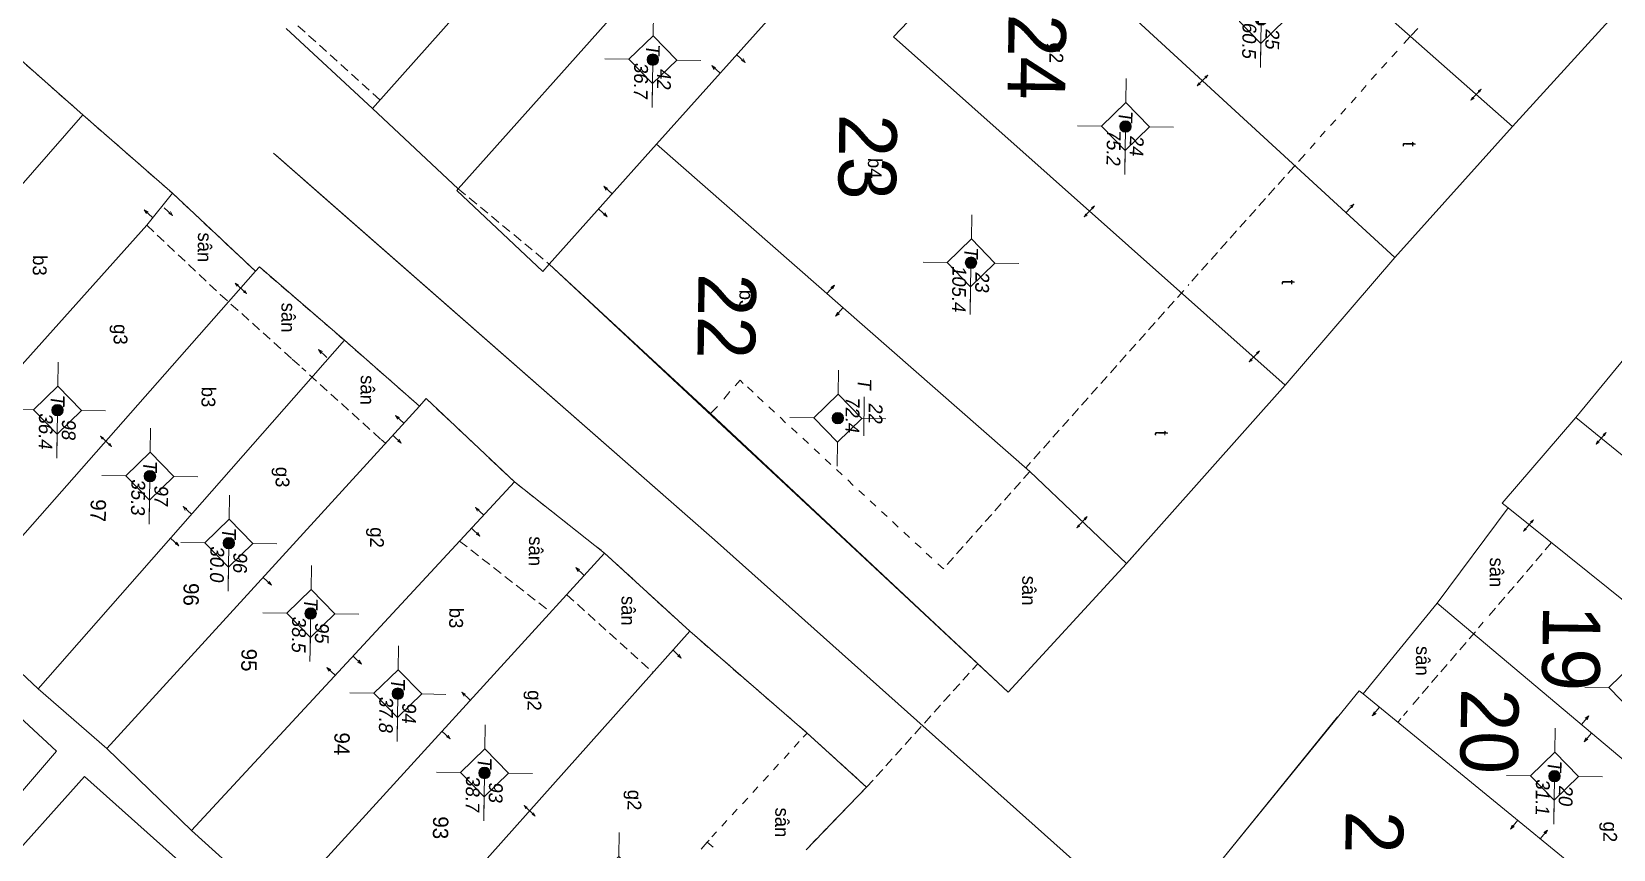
# Model space of a CAD drawing. Extents: x 601689 to 602595, y 1189742 to 1190763.
# Drawn here: x 602324.14 to 602365.34, y 1190339.66 to 1190360.97 of the extents above; entities that cross this region are included whole.
import ezdxf
from ezdxf.enums import TextEntityAlignment as Align

# ---------------------------------------------------------------- set-up
doc = ezdxf.new("R2010")
doc.units = 0
doc.header["$MEASUREMENT"] = 0
doc.linetypes.add('HIDDEN', pattern=[0.375, 0.25, -0.125])
for name, color, linetype in [('10', 250, 'Continuous'), ('11', 7, 'Continuous'), ('13', 7, 'Continuous'), ('14', 7, 'Continuous'), ('15', 7, 'Continuous'), ('16', 7, 'Continuous'), ('22', 7, 'Continuous'), ('25', 7, 'Continuous'), ('53', 7, 'Continuous'), ('57', 7, 'Continuous')]:
    doc.layers.add(name, color=color, linetype=linetype)
doc.layers.get('0').off()
doc.styles.add('TXT', font='vnshx.shx')

# ---------------------------------------------------------------- blocks, each defined once
blk = doc.blocks.new('NH3')
at = {"layer": '16', "color": 7, "linetype": 'Continuous', "lineweight": 0}
for p, q in [((-0.199, -0.002), (-0.113, 0.021)), ((0.197, -0.012), (0.107, 0.015)), ((-0.199, -0.002), (0.197, -0.012)), ((-0.199, -0.002), (-0.116, -0.035)), ((0.197, -0.012), (0.104, -0.027))]:
    blk.add_line(p, q, dxfattribs=at)
blk = doc.blocks.new('NH3R')
at = {"layer": '16', "color": 7, "linetype": 'Continuous', "lineweight": 0}
for p, q in [((0, 0), (0.297, -0.005)), ((0.297, -0.005), (0.186, 0.031)), ((0.297, -0.005), (0.189, -0.033))]:
    blk.add_line(p, q, dxfattribs=at)
blk = doc.blocks.new('*M245245245245')
at = {"layer": '13', "color": 3, "linetype": 'Continuous', "lineweight": 0}
blk.add_line((602495.624, 1189999.831), (602496.644, 1189999.831), dxfattribs=at)
at = {"layer": '13', "color": 3, "linetype": 'Continuous', "lineweight": 0, "style": 'TXT', "oblique": 7.6055}
for s, p in [('93', (602495.774, 1190000.131)), ('38.7', (602495.624, 1189999.531))]:
    blk.add_text(s, height=0.36, dxfattribs=at).set_placement(p, align=Align.MIDDLE_LEFT)
blk.add_text('T', height=0.36, dxfattribs=at).set_placement((602495.427, 1189999.831), align=Align.MIDDLE_RIGHT)
blk = doc.blocks.new('*M249249249249')
at = {"layer": '13', "color": 3, "linetype": 'Continuous', "lineweight": 0}
blk.add_line((602493.591, 1189997.544), (602494.611, 1189997.544), dxfattribs=at)
at = {"layer": '13', "color": 3, "linetype": 'Continuous', "lineweight": 0, "style": 'TXT', "oblique": 7.6055}
for s, p in [('94', (602493.741, 1189997.844)), ('37.8', (602493.591, 1189997.244))]:
    blk.add_text(s, height=0.36, dxfattribs=at).set_placement(p, align=Align.MIDDLE_LEFT)
blk.add_text('T', height=0.36, dxfattribs=at).set_placement((602493.394, 1189997.544), align=Align.MIDDLE_RIGHT)
blk = doc.blocks.new('*M256256256256')
at = {"layer": '13', "color": 3, "linetype": 'Continuous', "lineweight": 0}
blk.add_line((602491.536, 1189995.243), (602492.556, 1189995.243), dxfattribs=at)
at = {"layer": '13', "color": 3, "linetype": 'Continuous', "lineweight": 0, "style": 'TXT', "oblique": 7.6055}
for s, p in [('95', (602491.686, 1189995.543)), ('38.5', (602491.536, 1189994.943))]:
    blk.add_text(s, height=0.36, dxfattribs=at).set_placement(p, align=Align.MIDDLE_LEFT)
blk.add_text('T', height=0.36, dxfattribs=at).set_placement((602491.339, 1189995.243), align=Align.MIDDLE_RIGHT)
blk = doc.blocks.new('*M261261261261')
at = {"layer": '13', "color": 3, "linetype": 'Continuous', "lineweight": 0}
blk.add_line((602489.734, 1189993.087), (602490.754, 1189993.087), dxfattribs=at)
at = {"layer": '13', "color": 3, "linetype": 'Continuous', "lineweight": 0, "style": 'TXT', "oblique": 7.6055}
blk.add_text('T', height=0.36, dxfattribs=at).set_placement((602489.537, 1189993.087), align=Align.MIDDLE_RIGHT)
for s, p in [('96', (602489.884, 1189993.387)), ('30.0', (602489.734, 1189992.787))]:
    blk.add_text(s, height=0.36, dxfattribs=at).set_placement(p, align=Align.MIDDLE_LEFT)
blk = doc.blocks.new('*M265265265265')
at = {"layer": '13', "color": 3, "linetype": 'Continuous', "lineweight": 0}
blk.add_line((602488.019, 1189991.005), (602489.039, 1189991.005), dxfattribs=at)
at = {"layer": '13', "color": 3, "linetype": 'Continuous', "lineweight": 0, "style": 'TXT', "oblique": 7.6055}
blk.add_text('T', height=0.36, dxfattribs=at).set_placement((602487.822, 1189991.005), align=Align.MIDDLE_RIGHT)
for s, p in [('97', (602488.169, 1189991.305)), ('35.3', (602488.019, 1189990.705))]:
    blk.add_text(s, height=0.36, dxfattribs=at).set_placement(p, align=Align.MIDDLE_LEFT)
blk = doc.blocks.new('*M270270270270')
at = {"layer": '13', "color": 3, "linetype": 'Continuous', "lineweight": 0}
blk.add_line((602486.334, 1189988.574), (602487.354, 1189988.574), dxfattribs=at)
at = {"layer": '13', "color": 3, "linetype": 'Continuous', "lineweight": 0, "style": 'TXT', "oblique": 7.6055}
blk.add_text('T', height=0.36, dxfattribs=at).set_placement((602486.137, 1189988.574), align=Align.MIDDLE_RIGHT)
for s, p in [('98', (602486.484, 1189988.874)), ('36.4', (602486.334, 1189988.274))]:
    blk.add_text(s, height=0.36, dxfattribs=at).set_placement(p, align=Align.MIDDLE_LEFT)
blk = doc.blocks.new('CENTRD')
at = {"layer": '11', "linetype": 'Continuous', "lineweight": 0}
h = blk.add_hatch(color=2, dxfattribs=at)
edge = h.paths.add_edge_path()
edge.add_arc((0, 0), 0.15, 0, 360)
at = {"layer": '11', "color": 2, "linetype": 'Continuous', "lineweight": 0}
for p, q in [((0, 1.25), (0, 0.625)), ((0, 0.625), (-0.625, 0)), ((0.625, 0), (0, 0.625)), ((-0.625, 0), (-1.25, 0)), ((-0.625, 0), (0, -0.625)), ((0, -0.625), (0.625, 0)), ((1.25, 0), (0.625, 0)), ((0, -0.625), (0, -1.25))]:
    blk.add_line(p, q, dxfattribs=at)
blk.add_circle((0, 0), 0.15, dxfattribs=at)
blk = doc.blocks.new('BDONG')
at = {"color": 7, "linetype": 'Continuous', "lineweight": 0}
for p, q in [((0, 0), (0, -1.508)), ((0, 0), (2.759, 0)), ((0.342, 0), (0.342, -1.508)), ((0.797, 0), (0.797, -1.508)), ((1.274, 0), (1.274, -1.508)), ((1.73, 0), (1.73, -1.508)), ((1.753, 0), (1.753, -1.508)), ((2.072, 0), (2.072, -1.508)), ((2.759, 0), (2.759, -1.508)), ((0, -0.308), (1.73, -0.308)), ((1.753, -0.308), (2.759, -0.308)), ((0, -0.458), (1.73, -0.458)), ((1.753, -0.458), (2.759, -0.458)), ((0, -0.608), (1.73, -0.608)), ((1.753, -0.608), (2.759, -0.608)), ((0, -0.758), (1.73, -0.758)), ((1.753, -0.758), (2.759, -0.758)), ((0, -0.908), (1.73, -0.908)), ((1.753, -0.908), (2.759, -0.908)), ((0, -1.058), (1.73, -1.058)), ((1.753, -1.058), (2.759, -1.058)), ((0, -1.208), (1.73, -1.208)), ((1.753, -1.208), (2.759, -1.208)), ((0, -1.358), (1.73, -1.358)), ((1.753, -1.358), (2.759, -1.358)), ((0, -1.508), (1.73, -1.508)), ((1.753, -1.508), (2.759, -1.508))]:
    blk.add_line(p, q, dxfattribs=at)
at = {"color": 7, "linetype": 'Continuous', "lineweight": 0, "style": 'TXT'}
blk.add_text('B%%182ng c%%184c th%%246a bi%%213n %%174%%233ng ', height=0.049998, rotation=360, dxfattribs=at).set_placement((0.008, 0.046))
for s, height, p in [('(D%%239ng cho ch%%216nh l%%253 bi%%213n %%174%%233ng)', 0.054, (1.743, 0.05)), ('s%%232 TT', 0.05, (0.21, -0.099)), ('s%%232 hi%%214u', 0.049998, (0.639, -0.104)), ('s%%232 hi%%214u th%%246a', 0.049998, (1.135, -0.103)), ('s%%232 hi%%214u th%%246a', 0.049998, (1.612, -0.107)), ('s%%232 TT', 0.05, (1.936, -0.114)), ('s%%232 hi%%214u th%%246a b%%225', 0.049998, (2.559, -0.108)), ('Th%%246a th%%170m', 0.049998, (0.227, -0.214)), ('Th%%246a th%%170m', 0.049998, (0.63, -0.213)), ('g%%232c c%%241a th%%246a', 0.049998, (1.137, -0.187)), ('Th%%246a b%%225', 0.049998, (1.956, -0.203)), ('(ch%%216 %%174%%184nh s%%232 m%%233t l%%199n)', 0.049998, (2.638, -0.204)), ('l%%169n c%%203n', 0.049998, (1.56, -0.224)), ('m%%237i th%%170m', 0.049998, (1.101, -0.282))]:
    blk.add_text(s, height=height, rotation=360, dxfattribs=at).set_placement(p, align=Align.CENTER)
blk = doc.blocks.new('BANG')
at = {"color": 7, "linetype": 'Continuous', "lineweight": 0, "xscale": 9.999585560760034, "yscale": 9.999585560760034, "rotation": 359.9999199552673}
blk.add_blockref('BDONG', (0, 0), dxfattribs=at)
blk = doc.blocks.new('*M3395339533953395')
at = {"layer": '13', "color": 3, "linetype": 'Continuous', "lineweight": 0}
blk.add_line((602495.304, 1190027.694), (602496.324, 1190027.694), dxfattribs=at)
at = {"layer": '13', "color": 3, "linetype": 'Continuous', "lineweight": 0, "style": 'TXT', "oblique": 7.6055}
blk.add_text('T', height=0.36, dxfattribs=at).set_placement((602495.107, 1190027.694), align=Align.MIDDLE_RIGHT)
for s, p in [('20', (602495.454, 1190027.994)), ('31.1', (602495.304, 1190027.394))]:
    blk.add_text(s, height=0.36, dxfattribs=at).set_placement(p, align=Align.MIDDLE_LEFT)
blk = doc.blocks.new('*M3401340134013401')
at = {"layer": '13', "color": 3, "linetype": 'Continuous', "lineweight": 0}
blk.add_line((602475.7, 1190019.768), (602476.72, 1190019.768), dxfattribs=at)
at = {"layer": '13', "color": 3, "linetype": 'Continuous', "lineweight": 0, "style": 'TXT', "oblique": 7.6055}
for s, p in [('25', (602475.85, 1190020.068)), ('60.5', (602475.7, 1190019.468))]:
    blk.add_text(s, height=0.36, dxfattribs=at).set_placement(p, align=Align.MIDDLE_LEFT)
blk.add_text('T', height=0.36, dxfattribs=at).set_placement((602475.503, 1190019.768), align=Align.MIDDLE_RIGHT)
blk = doc.blocks.new('*M3402340234023402')
at = {"layer": '13', "color": 3, "linetype": 'Continuous', "lineweight": 0}
blk.add_line((602478.537, 1190016.276), (602479.557, 1190016.276), dxfattribs=at)
at = {"layer": '13', "color": 3, "linetype": 'Continuous', "lineweight": 0, "style": 'TXT', "oblique": 7.6055}
for s, p in [('24', (602478.687, 1190016.576)), ('75.2', (602478.537, 1190015.976))]:
    blk.add_text(s, height=0.36, dxfattribs=at).set_placement(p, align=Align.MIDDLE_LEFT)
blk.add_text('T', height=0.36, dxfattribs=at).set_placement((602478.34, 1190016.276), align=Align.MIDDLE_RIGHT)
blk = doc.blocks.new('*M3405340534053405')
at = {"layer": '13', "color": 3, "linetype": 'Continuous', "lineweight": 0}
blk.add_line((602482.146, 1190012.305), (602483.421, 1190012.305), dxfattribs=at)
at = {"layer": '13', "color": 3, "linetype": 'Continuous', "lineweight": 0, "style": 'TXT', "oblique": 7.6055}
for s, p in [('23', (602482.296, 1190012.605)), ('105.4', (602482.146, 1190012.005))]:
    blk.add_text(s, height=0.36, dxfattribs=at).set_placement(p, align=Align.MIDDLE_LEFT)
blk.add_text('T', height=0.36, dxfattribs=at).set_placement((602481.949, 1190012.305), align=Align.MIDDLE_RIGHT)
blk = doc.blocks.new('*M3407340734073407')
at = {"layer": '13', "color": 3, "linetype": 'Continuous', "lineweight": 0}
blk.add_line((602486.245, 1190008.898), (602487.265, 1190008.898), dxfattribs=at)
at = {"layer": '13', "color": 3, "linetype": 'Continuous', "lineweight": 0, "style": 'TXT', "oblique": 7.6055}
for s, p in [('22', (602486.395, 1190009.198)), ('72.4', (602486.245, 1190008.598))]:
    blk.add_text(s, height=0.36, dxfattribs=at).set_placement(p, align=Align.MIDDLE_LEFT)
blk.add_text('T', height=0.36, dxfattribs=at).set_placement((602486.048, 1190008.898), align=Align.MIDDLE_RIGHT)
blk = doc.blocks.new('*M3411341134113411')
at = {"layer": '13', "color": 3, "linetype": 'Continuous', "lineweight": 0}
blk.add_line((602476.975, 1190003.941), (602477.995, 1190003.941), dxfattribs=at)
at = {"layer": '13', "color": 3, "linetype": 'Continuous', "lineweight": 0, "style": 'TXT', "oblique": 7.6055}
for s, p in [('42', (602477.125, 1190004.241)), ('36.7', (602476.975, 1190003.641))]:
    blk.add_text(s, height=0.36, dxfattribs=at).set_placement(p, align=Align.MIDDLE_LEFT)
blk.add_text('T', height=0.36, dxfattribs=at).set_placement((602476.778, 1190003.941), align=Align.MIDDLE_RIGHT)

msp = doc.modelspace()

# ---------------------------------------------------------------- linework, layer by layer
at = {"layer": '10', "color": 7, "linetype": 'Continuous', "lineweight": 0}
for p, q in [((602333.022, 1190358.967), (602340.702, 1190367.602)), ((602343.084, 1190365.649), (602335.254, 1190356.876)), ((602345.427, 1190363.627), (602340.421, 1190358.035)), ((602366.15, 1190362.272), (602362.708, 1190358.5)), ((602323.168, 1190360.842), (602325.48, 1190358.8)), ((602333.022, 1190358.967), (602330.771, 1190361.048)), ((602317.454, 1190349.62), (602325.48, 1190358.8)), ((602325.48, 1190358.8), (602327.813, 1190356.758)), ((602335.254, 1190356.876), (602333.022, 1190358.967)), ((602362.708, 1190358.5), (602359.651, 1190355.081)), ((602340.421, 1190358.035), (602337.627, 1190354.914)), ((602327.813, 1190356.758), (602329.974, 1190354.729)), ((602359.651, 1190355.081), (602356.795, 1190351.76)), ((602322.163, 1190345.855), (602329.974, 1190354.729)), ((602332.29, 1190352.927), (602324.315, 1190343.846)), ((602332.29, 1190352.927), (602334.247, 1190351.209)), ((602364.364, 1190350.916), (602366.276, 1190353.25)), ((602356.795, 1190351.76), (602352.661, 1190347.106)), ((602334.247, 1190351.209), (602326.103, 1190342.291)), ((602364.364, 1190350.916), (602372.908, 1190343.919)), ((602336.719, 1190349.235), (602328.305, 1190340.15)), ((602336.719, 1190349.235), (602339.064, 1190347.383)), ((602360.747, 1190346.076), (602362.601, 1190348.56)), ((602362.601, 1190348.56), (602370.95, 1190341.845)), ((602330.596, 1190338.089), (602339.064, 1190347.383)), ((602339.064, 1190347.383), (602341.286, 1190345.342)), ((602358.825, 1190343.712), (602360.747, 1190346.076)), ((602360.747, 1190346.076), (602368.785, 1190339.306)), ((602322.163, 1190345.855), (602324.315, 1190343.846)), ((602341.286, 1190345.342), (602332.958, 1190336.006)), ((602324.315, 1190343.846), (602326.103, 1190342.291)), ((602358.825, 1190343.712), (602366.875, 1190337.121)), ((602326.103, 1190342.291), (602328.305, 1190340.15)), ((602328.305, 1190340.15), (602330.596, 1190338.089))]:
    msp.add_line(p, q, dxfattribs=at)
for points in [[(602362.708, 1190358.5), (602352.58, 1190367.449), (602351.049, 1190365.91)], [(602351.049, 1190365.91), (602349.627, 1190364.299), (602359.651, 1190355.081)], [(602345.642, 1190363.914), (602347.746, 1190362.054), (602346.589, 1190360.831), (602356.795, 1190351.76)], [(602352.661, 1190347.106), (602350.144, 1190349.511), (602340.421, 1190358.035)], [(602327.813, 1190356.758), (602327.141, 1190355.927), (602319.666, 1190347.58)], [(602335.254, 1190356.876), (602335.214, 1190356.827), (602337.455, 1190354.716), (602337.627, 1190354.914)], [(602329.974, 1190354.729), (602330.076, 1190354.837), (602332.29, 1190352.927)], [(602352.661, 1190347.106), (602349.575, 1190343.759), (602337.627, 1190354.914)], [(602334.247, 1190351.209), (602334.419, 1190351.407), (602336.719, 1190349.235)], [(602362.601, 1190348.56), (602362.443, 1190348.683), (602364.364, 1190350.916)], [(602316.836, 1190345.447), (602318.907, 1190347.67), (602324.792, 1190342.219), (602322.801, 1190339.906)], [(602341.286, 1190345.342), (602344.34, 1190342.691), (602345.891, 1190341.279), (602344.318, 1190339.651)], [(602358.825, 1190343.712), (602358.716, 1190343.793), (602355.095, 1190339.333), (602362.547, 1190332.91)], [(602323.249, 1190339.02), (602325.524, 1190341.559), (602334.662, 1190333.382), (602337.44, 1190330.985), (602335.306, 1190328.553)]]:
    msp.add_lwpolyline(points, dxfattribs=at)
at = {"layer": '14', "color": 6, "linetype": 'HIDDEN', "lineweight": 0}
for p, q in [((602333.216, 1190359.194), (602331.053, 1190361.144)), ((602360.049, 1190360.846), (602359.837, 1190360.609)), ((602360.243, 1190361.054), (602360.049, 1190360.846)), ((602359.705, 1190360.461), (602359.573, 1190360.312)), ((602359.166, 1190359.868), (602359.034, 1190359.72)), ((602359.441, 1190360.164), (602359.298, 1190360.016)), ((602358.903, 1190359.562), (602358.771, 1190359.413)), ((602358.638, 1190359.265), (602358.506, 1190359.117)), ((602358.11, 1190358.673), (602357.968, 1190358.525)), ((602358.374, 1190358.969), (602358.242, 1190358.821)), ((602357.836, 1190358.377), (602357.704, 1190358.228)), ((602357.572, 1190358.07), (602357.44, 1190357.921)), ((602357.023, 1190357.457), (602354.261, 1190354.355)), ((602357.043, 1190357.477), (602357.023, 1190357.457)), ((602357.308, 1190357.773), (602357.043, 1190357.477)), ((602335.254, 1190356.876), (602337.627, 1190354.914)), ((602354.149, 1190354.227), (602350.035, 1190349.603)), ((602330.933, 1190352.435), (602331.16, 1190352.232)), ((602331.18, 1190352.212), (602331.289, 1190352.12)), ((602331.377, 1190352.029), (602333.244, 1190350.343)), ((602342.597, 1190351.885), (602342.464, 1190351.737)), ((602342.675, 1190351.804), (602342.597, 1190351.885)), ((602342.932, 1190351.57), (602342.784, 1190351.712)), ((602342.332, 1190351.589), (602342.169, 1190351.391)), ((602343.198, 1190351.326), (602343.05, 1190351.458)), ((602342.007, 1190351.203), (602341.824, 1190351.015)), ((602343.495, 1190351.053), (602343.347, 1190351.194)), ((602343.781, 1190350.779), (602343.643, 1190350.921)), ((602344.078, 1190350.504), (602343.93, 1190350.647)), ((602333.244, 1190350.343), (602333.363, 1190350.242)), ((602344.374, 1190350.24), (602344.226, 1190350.372)), ((602344.66, 1190349.967), (602344.522, 1190350.098)), ((602344.956, 1190349.693), (602344.808, 1190349.825)), ((602345.252, 1190349.418), (602345.104, 1190349.56)), ((602345.539, 1190349.144), (602345.401, 1190349.286)), ((602350.144, 1190349.511), (602347.889, 1190346.972)), ((602345.835, 1190348.881), (602345.687, 1190349.012)), ((602346.131, 1190348.606), (602345.983, 1190348.739)), ((602346.427, 1190348.332), (602346.279, 1190348.464)), ((602346.713, 1190348.058), (602346.565, 1190348.2)), ((602347.01, 1190347.785), (602346.862, 1190347.926)), ((602335.288, 1190347.695), (602337.663, 1190345.842)), ((602347.307, 1190347.52), (602347.159, 1190347.652)), ((602363.729, 1190347.655), (602362.032, 1190345.668)), ((602347.593, 1190347.246), (602347.445, 1190347.378)), ((602347.889, 1190346.972), (602347.741, 1190347.104)), ((602338.079, 1190346.297), (602340.332, 1190344.265)), ((602361.951, 1190345.579), (602361.829, 1190345.431)), ((602361.747, 1190345.332), (602360.051, 1190343.365)), ((602359.806, 1190343.068), (602359.725, 1190342.969)), ((602359.979, 1190343.266), (602359.877, 1190343.147)), ((602344.239, 1190342.582), (602344.34, 1190342.691)), ((602343.742, 1190342.028), (602343.873, 1190342.177)), ((602344.005, 1190342.325), (602344.137, 1190342.474)), ((602343.467, 1190341.732), (602343.599, 1190341.88)), ((602343.193, 1190341.436), (602343.335, 1190341.584)), ((602342.655, 1190340.843), (602342.796, 1190340.992)), ((602342.929, 1190341.14), (602343.061, 1190341.288)), ((602342.391, 1190340.557), (602342.523, 1190340.705)), ((602341.863, 1190339.984), (602341.985, 1190340.113)), ((602342.117, 1190340.261), (602342.249, 1190340.409)), ((602341.579, 1190339.669), (602341.741, 1190339.846)), ((602341.741, 1190339.846), (602341.791, 1190339.896)), ((602341.741, 1190339.846), (602341.89, 1190339.714))]:
    msp.add_line(p, q, dxfattribs=at)
msp.add_lwpolyline([(602327.141, 1190355.927), (602329.057, 1190354.121), (602330.914, 1190352.455)], dxfattribs=at)
at = {"layer": '22', "color": 7, "linetype": 'HIDDEN', "lineweight": 0}
for p, q in [((602323.168, 1190360.842), (602325.48, 1190358.8)), ((602325.48, 1190358.8), (602327.813, 1190356.758)), ((602327.813, 1190356.758), (602329.974, 1190354.729)), ((602329.974, 1190354.729), (602330.076, 1190354.837)), ((602330.076, 1190354.837), (602332.29, 1190352.927)), ((602332.29, 1190352.927), (602334.247, 1190351.209)), ((602334.247, 1190351.209), (602334.419, 1190351.407)), ((602334.419, 1190351.407), (602336.719, 1190349.235)), ((602336.719, 1190349.235), (602339.064, 1190347.383)), ((602339.064, 1190347.383), (602341.286, 1190345.342)), ((602341.286, 1190345.342), (602344.34, 1190342.691)), ((602345.891, 1190341.279), (602348.785, 1190344.499)), ((602345.891, 1190341.279), (602348.785, 1190344.499)), ((602344.34, 1190342.691), (602345.891, 1190341.279)), ((602345.891, 1190341.279), (602344.318, 1190339.651))]:
    msp.add_line(p, q, dxfattribs=at)
at = {"layer": '25', "color": 7, "linetype": 'Continuous', "lineweight": 0}
for p, q in [((602333.022, 1190358.967), (602330.771, 1190361.048)), ((602335.254, 1190356.876), (602333.022, 1190358.967)), ((602335.254, 1190356.876), (602335.214, 1190356.827)), ((602337.455, 1190354.716), (602335.214, 1190356.827)), ((602337.627, 1190354.914), (602337.455, 1190354.716)), ((602341.824, 1190351.015), (602337.627, 1190354.914)), ((602349.575, 1190343.759), (602341.824, 1190351.015)), ((602353.027, 1190347.521), (602352.661, 1190347.106)), ((602352.661, 1190347.106), (602349.575, 1190343.759)), ((602355.095, 1190339.333), (602358.157, 1190343.111))]:
    msp.add_line(p, q, dxfattribs=at)
at = {"layer": '57', "color": 172, "linetype": 'Continuous', "lineweight": 0}
for points in [[(602364.786, 1190324.829), (602358.916, 1190330.65), (602359.851, 1190331.717), (602341.929, 1190347.724), (602330.447, 1190357.802)], [(602364.786, 1190324.829), (602358.916, 1190330.65), (602359.851, 1190331.717), (602341.929, 1190347.724), (602330.497, 1190357.761)], [(602364.786, 1190324.829), (602358.916, 1190330.65), (602359.851, 1190331.717), (602341.929, 1190347.724), (602331.237, 1190357.111)]]:
    msp.add_lwpolyline(points, dxfattribs=at)

# ---------------------------------------------------------------- block references
at = {"color": 7, "linetype": 'Continuous', "lineweight": 0, "rotation": 269.2144660607985}
msp.add_blockref('BANG', (602335.007, 1190342.438), dxfattribs=at)
at = {"layer": '11', "color": 2, "linetype": 'Continuous', "lineweight": 0, "rotation": 269.1680420500809}
for p in [(602356.164, 1190361.284), (602340.321, 1190360.239), (602352.632, 1190358.498), (602348.609, 1190354.947), (602324.819, 1190351.104), (602345.142, 1190350.898), (602327.226, 1190349.384), (602329.282, 1190347.639), (602331.412, 1190345.806), (602365.847, 1190343.866), (602333.683, 1190343.718), (602335.94, 1190341.652), (602363.805, 1190341.567), (602339.427, 1190338.848)]:
    msp.add_blockref('CENTRD', p, dxfattribs=at)
at = {"layer": '13', "color": 3, "linetype": 'Continuous', "lineweight": 0, "rotation": 269.1680420500809}
for name, p in [('*M3401340134013401', (-578790.27, 1810052.359)), ('*M3411341134113411', (-578790.27, 1810052.359)), ('*M3402340234023402', (-578790.27, 1810052.359)), ('*M3405340534053405', (-578790.27, 1810052.359)), ('*M3407340734073407', (-578789.581, 1810052.992)), ('*M270270270270', (-578790.27, 1810052.359)), ('*M265265265265', (-578790.27, 1810052.359)), ('*M261261261261', (-578790.27, 1810052.359)), ('*M256256256256', (-578790.27, 1810052.359)), ('*M249249249249', (-578790.27, 1810052.359)), ('*M245245245245', (-578790.27, 1810052.359)), ('*M3395339533953395', (-578790.27, 1810052.359))]:
    msp.add_blockref(name, p, dxfattribs=at)
at = {"layer": '16', "color": 7, "linetype": 'Continuous', "lineweight": 0}
for name, p, rotation in [('NH3R', (602342.513, 1190360.366), 318.3206778527142), ('NH3R', (602342.076, 1190359.883), 138.3206778527141), ('NH3', (602354.644, 1190359.69), 227.3946923375652), ('NH3R', (602339.263, 1190356.741), 138.3206778527141), ('NH3R', (602327.293, 1190356.125), 137.65926842378), ('NH3R', (602338.917, 1190356.346), 318.3206778527142), ('NH3R', (602358.377, 1190356.258), 48.40636706679386), ('NH3', (602329.588, 1190354.273), 138.6332203291759), ('NH3R', (602344.858, 1190354.145), 48.75624073258246), ('NH3R', (602345.282, 1190353.778), 228.7562407325823), ('NH3R', (602331.834, 1190352.482), 137.65926842378), ('NH3R', (602333.84, 1190350.765), 137.65926842378), ('NH3', (602326.074, 1190350.292), 138.6332203291759), ('NH3R', (602333.556, 1190350.449), 317.6029454605747), ('NH3R', (602335.918, 1190348.367), 137.65926842378), ('NH3R', (602335.603, 1190348.03), 317.6029454605747), ('NH3R', (602330.175, 1190346.745), 317.6029454605747), ('NH3R', (602338.536, 1190346.801), 137.65926842378), ('NH3R', (602332.05, 1190344.199), 137.65926842378), ('NH3R', (602335.562, 1190343.551), 137.65926842378), ('NH3R', (602359.251, 1190343.366), 230.6901144953305), ('NH3R', (602334.83, 1190342.741), 317.65926842378), ('NH3R', (602362.85, 1190340.417), 230.6901144953305), ('NH3R', (602363.433, 1190339.938), 50.69011449533044)]:
    msp.add_blockref(name, p, dxfattribs=dict(at, rotation=rotation))
for name, p, xscale, yscale, rotation in [('NH3', (602361.76, 1190359.333), 0.9999975318348489, 0.9999975318348489, 48.36854307137001), ('NH3R', (602327.597, 1190356.381), 1.000001673372759, 1.000001673372759, 318.7083460094349), ('NH3', (602351.687, 1190356.291), 0.9999975318348489, 0.9999975318348489, 48.36854307137001), ('NH3', (602351.687, 1190356.291), 0.9999975318348489, 0.9999975318348489, 48.36854307137001), ('NH3', (602355.985, 1190352.512), 0.9999975318348489, 0.9999975318348489, 48.36854307137001), ('NH3', (602365.017, 1190350.377), 1.000001382925295, 1.000001382925295, 50.51923410550864), ('NH3R', (602328.307, 1190348.391), 1.000001673372759, 1.000001673372759, 138.7083460094349), ('NH3', (602351.496, 1190348.192), 0.9999975318348489, 0.9999975318348489, 48.36854307137001), ('NH3', (602363.126, 1190348.104), 1.000001382925295, 1.000001382925295, 50.51923410550864), ('NH3R', (602327.759, 1190347.768), 1.000001673372759, 1.000001673372759, 318.7083460094349), ('NH3R', (602332.517, 1190344.693), 1.000001816606943, 1.000001816606943, 317.1962980483698), ('NH3R', (602340.849, 1190344.849), 1.000001816606943, 1.000001816606943, 317.1962980483698), ('NH3R', (602364.505, 1190342.914), 1.000001136290459, 1.000001136290459, 49.8837037067235), ('NH3R', (602364.771, 1190342.69), 1.000001136290459, 1.000001136290459, 229.8837037067235), ('NH3', (602337.122, 1190340.669), 0.9999974150872676, 0.9999974150872676, 318.2641297291973)]:
    msp.add_blockref(name, p, dxfattribs=dict(at, xscale=xscale, yscale=yscale, rotation=rotation))

# ---------------------------------------------------------------- texts
at = {"layer": '15', "color": 7, "linetype": 'Continuous', "lineweight": 0, "style": 'TXT'}
for s, p in [('g2', (602350.837, 1190360.683)), ('t', (602360.033, 1190358.106)), ('b4', (602346.106, 1190357.677)), ('s%%169n', (602328.658, 1190355.736)), ('b3', (602324.36, 1190355.145)), ('b3', (602342.759, 1190354.243)), ('t', (602356.883, 1190354.509)), ('s%%169n', (602330.834, 1190353.906)), ('g3', (602326.465, 1190353.347)), ('b3', (602328.754, 1190351.715)), ('s%%169n', (602332.897, 1190352.018)), ('t', (602353.579, 1190350.575)), ('g3', (602330.684, 1190349.628)), ('g2', (602333.143, 1190348.054)), ('s%%169n', (602337.28, 1190347.818)), ('s%%169n', (602362.304, 1190347.265)), ('s%%169n', (602350.126, 1190346.791)), ('b3', (602335.205, 1190345.956)), ('s%%169n', (602339.689, 1190346.265)), ('s%%169n', (602360.382, 1190344.96)), ('g2', (602337.245, 1190343.808)), ('g2', (602339.849, 1190341.212)), ('s%%169n', (602343.694, 1190340.749)), ('g2', (602365.26, 1190340.384))]:
    msp.add_text(s, height=0.36, rotation=269.2144, dxfattribs=at).set_placement(p, align=Align.MIDDLE_LEFT)
at = {"layer": '53', "color": 200, "linetype": 'Continuous', "lineweight": 0, "style": 'TXT'}
for s, height, p in [('24', 1.4999, (602350.338, 1190361.429)), ('23', 1.4999, (602345.932, 1190358.82)), ('22', 1.4999, (602342.264, 1190354.67)), ('97', 0.4, (602325.883, 1190348.784)), ('96', 0.4, (602328.303, 1190346.6)), ('19', 1.4999, (602364.257, 1190346.018)), ('95', 0.4, (602329.81, 1190344.89)), ('20', 1.4999, (602362.127, 1190343.856)), ('94', 0.4, (602332.23, 1190342.707)), ('21', 1.4999, (602359.123, 1190340.668)), ('93', 0.4, (602334.8, 1190340.521))]:
    msp.add_text(s, height=height, rotation=269.2144, dxfattribs=at).set_placement(p, align=Align.MIDDLE_LEFT)

doc.saveas('drawing.dxf')
